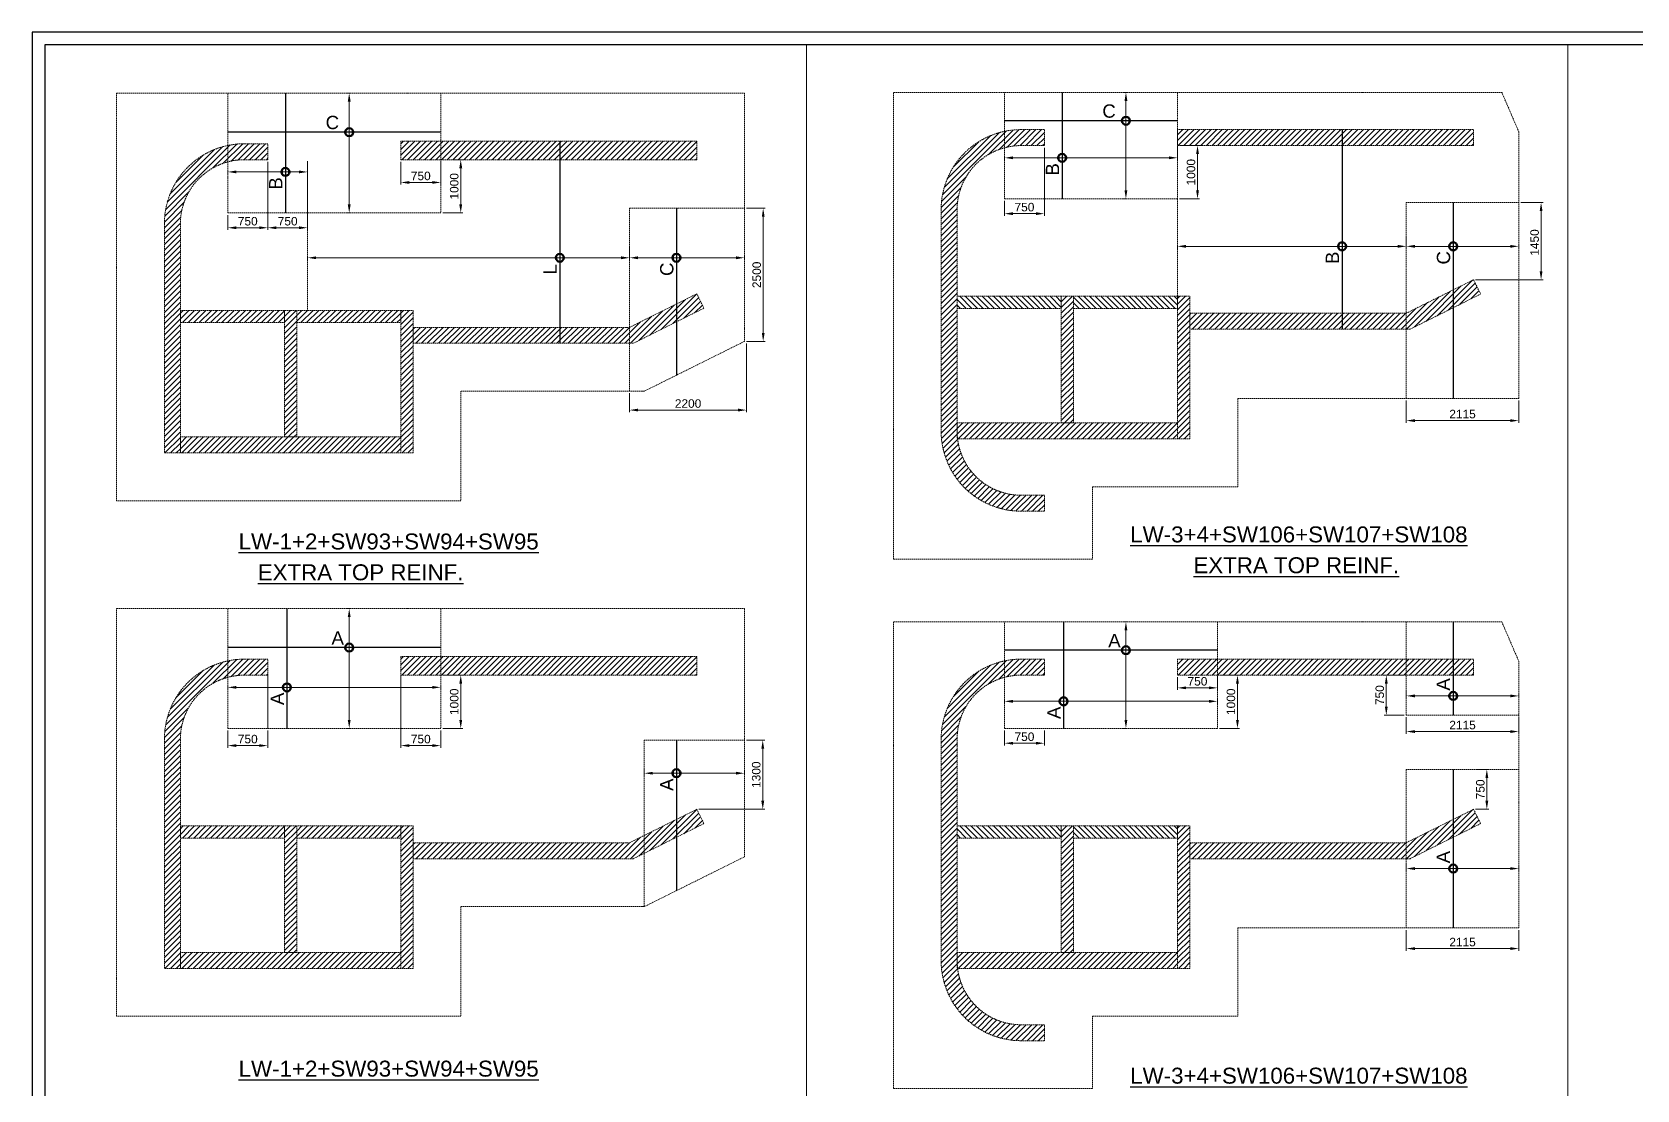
# Model space of a CAD drawing. Header units: millimetres. Extents: x 99112 to 332273, y 431815 to 552227.
# Drawn here: x 255037 to 285182, y 445240 to 465118 of the extents above; entities that cross this region are included whole.
import ezdxf
from ezdxf.enums import TextEntityAlignment as Align

# ---------------------------------------------------------------- set-up
doc = ezdxf.new("R2010")
doc.units = ezdxf.units.MM
doc.header["$LTSCALE"] = 100
doc.header["$MEASUREMENT"] = 0
doc.linetypes.add('HIDDEN', pattern=[0.375, 0.25, -0.125])
for name, color, linetype, lineweight in [('COL HATCH', 67, 'Continuous', 25), ('COLUMN', 84, 'Continuous', 30), ('DIM', 8, 'Continuous', 13), ('FOOTING', 12, 'HIDDEN', 20), ('MAIN TEXT', 6, 'Continuous', 30), ('SBC-BREINF', 4, 'Continuous', 30), ('SBC-BREINF MARK', 2, 'Continuous', 13), ('SBC-BREINFCIR', 3, 'Continuous', 50)]:
    doc.layers.add(name, color=color, linetype=linetype, lineweight=lineweight)
doc.layers.add('SBC-TREINF TXT', color=7, linetype='Continuous')
doc.styles.add('ARIAL', font='arial.ttf')
doc.dimstyles.new('100 EX', dxfattribs={"dimscale": 80, "dimtxt": 2, "dimasz": 2, "dimexe": 0.5, "dimexo": 0.5, "dimgap": 0.5, "dimtad": 1, "dimdec": 0, "dimzin": 3, "dimdsep": 46, "dimtxsty": 'ARIAL', "dimcen": 0, "dimdle": 1, "dimclrd": 256, "dimclre": 256, "dimclrt": 4, "dimadec": 0, "dimazin": 0, "dimtfac": 1, "dimtdec": 0, "dimtmove": 0, "dimatfit": 3, "dimfxl": 0, "dimtolj": 1, "dimtzin": 0, "dimlwd": -1, "dimlwe": -1, "dimarcsym": 0})
pattern_1 = [(45, (-156169.076, -49864.32), (-53.033009, 53.033009), [])]
pattern_2 = [(45, (-156169.076, -40178.644), (-53.033009, 53.033009), [])]
pattern_3 = [(45, (65343.99, 468476.85), (-53.033009, 53.033009), [])]
pattern_4 = [(135, (127951.386, -32244.32), (-53.033009, -53.033009), [])]
pattern_5 = [(45, (65343.99, 478427.46), (-53.033009, 53.033009), [])]
pattern_6 = [(135, (127951.386, -22293.71), (-53.033009, -53.033009), [])]

# ---------------------------------------------------------------- blocks, each defined once
blk = doc.blocks.new('*D749')
at = {"layer": 'SBC-BREINF MARK', "transparency": 16777216}
for p, q in [((261021, 454284), (260954, 454284)), ((260994, 454124), (260994, 452194)), ((261021, 452034), (260954, 452034))]:
    blk.add_line(p, q, dxfattribs=at)
for points in [[(261021, 454124), (260967, 454124), (260994, 454284)], [(260967, 452194), (261021, 452194), (260994, 452034)]]:
    blk.add_solid(points, dxfattribs=at)
at = {"layer": 'SBC-BREINF MARK', "color": 4, "transparency": 16777216, "insert": (260874, 453159), "char_height": 160, "attachment_point": 5, "rotation": 90, "style": 'ARIAL'}
blk.add_mtext('\\A1;  ', dxfattribs=at)
blk = doc.blocks.new('*D750')
at = {"layer": 'DIM', "transparency": 16777216}
for p, q in [((261963, 451994), (261963, 451670)), ((262713, 451994), (262713, 451670)), ((262123, 451710), (262553, 451710))]:
    blk.add_line(p, q, dxfattribs=at)
for points in [[(262123, 451737), (262123, 451684), (261963, 451710)], [(262553, 451684), (262553, 451737), (262713, 451710)]]:
    blk.add_solid(points, dxfattribs=at)
at = {"layer": 'DIM', "color": 4, "transparency": 16777216, "insert": (262338, 451832), "char_height": 160, "attachment_point": 5, "style": 'ARIAL'}
blk.add_mtext('\\A1;750', dxfattribs=at)
blk = doc.blocks.new('*D751')
at = {"layer": 'DIM', "transparency": 16777216}
for p, q in [((258713, 451994), (258713, 451670)), ((259463, 451994), (259463, 451670)), ((259303, 451710), (258873, 451710))]:
    blk.add_line(p, q, dxfattribs=at)
for points in [[(258873, 451737), (258873, 451684), (258713, 451710)], [(259303, 451684), (259303, 451737), (259463, 451710)]]:
    blk.add_solid(points, dxfattribs=at)
at = {"layer": 'DIM', "color": 4, "transparency": 16777216, "insert": (259088, 451832), "char_height": 160, "attachment_point": 5, "style": 'ARIAL'}
blk.add_mtext('\\A1;750', dxfattribs=at)
blk = doc.blocks.new('*D752')
at = {"layer": 'DIM', "transparency": 16777216}
for p, q in [((262753, 453034), (263129, 453034)), ((263089, 452874), (263089, 452194)), ((262753, 452034), (263129, 452034))]:
    blk.add_line(p, q, dxfattribs=at)
for points in [[(263116, 452874), (263062, 452874), (263089, 453034)], [(263062, 452194), (263116, 452194), (263089, 452034)]]:
    blk.add_solid(points, dxfattribs=at)
at = {"layer": 'DIM', "color": 4, "transparency": 16777216, "insert": (262967, 452534), "char_height": 160, "attachment_point": 5, "rotation": 90, "style": 'ARIAL'}
blk.add_mtext('\\A1;1000', dxfattribs=at)
blk = doc.blocks.new('*D753')
at = {"layer": 'SBC-BREINF MARK', "transparency": 16777216}
for p, q in [((258713, 452832), (258713, 452765)), ((258873, 452805), (262553, 452805)), ((262713, 452854), (262713, 452765))]:
    blk.add_line(p, q, dxfattribs=at)
for points in [[(258873, 452831), (258873, 452778), (258713, 452805)], [(262553, 452778), (262553, 452831), (262713, 452805)]]:
    blk.add_solid(points, dxfattribs=at)
at = {"layer": 'SBC-BREINF MARK', "color": 4, "transparency": 16777216, "insert": (260713, 452925), "char_height": 160, "attachment_point": 5, "style": 'ARIAL'}
blk.add_mtext('\\A1;  ', dxfattribs=at)
blk = doc.blocks.new('*D754')
at = {"layer": 'SBC-BREINF MARK', "transparency": 16777216}
for p, q in [((266537, 451271), (266537, 451151)), ((266697, 451191), (268258, 451191)), ((268418, 451241), (268418, 451151))]:
    blk.add_line(p, q, dxfattribs=at)
for points in [[(266697, 451218), (266697, 451165), (266537, 451191)], [(268258, 451165), (268258, 451218), (268418, 451191)]]:
    blk.add_solid(points, dxfattribs=at)
at = {"layer": 'SBC-BREINF MARK', "color": 4, "transparency": 16777216, "insert": (267478, 451311), "char_height": 160, "attachment_point": 5, "style": 'ARIAL'}
blk.add_mtext('\\A1;  ', dxfattribs=at)
blk = doc.blocks.new('*D755')
at = {"layer": 'DIM', "transparency": 16777216}
for p, q in [((268458, 451813), (268802, 451813)), ((268762, 450673), (268762, 451653)), ((267563, 450513), (268802, 450513))]:
    blk.add_line(p, q, dxfattribs=at)
for points in [[(268789, 451653), (268735, 451653), (268762, 451813)], [(268735, 450673), (268789, 450673), (268762, 450513)]]:
    blk.add_solid(points, dxfattribs=at)
at = {"layer": 'DIM', "color": 4, "transparency": 16777216, "insert": (268640, 451163), "char_height": 160, "attachment_point": 5, "rotation": 90, "style": 'ARIAL'}
blk.add_mtext('\\A1;1300', dxfattribs=at)
blk = doc.blocks.new('*D756')
at = {"layer": 'SBC-BREINF MARK', "transparency": 16777216}
for p, q in [((266260, 460957), (266260, 460837)), ((268418, 460926), (268418, 460837)), ((266420, 460877), (268258, 460877))]:
    blk.add_line(p, q, dxfattribs=at)
for points in [[(266420, 460904), (266420, 460850), (266260, 460877)], [(268258, 460850), (268258, 460904), (268418, 460877)]]:
    blk.add_solid(points, dxfattribs=at)
at = {"layer": 'SBC-BREINF MARK', "color": 4, "transparency": 16777216, "insert": (267339, 460997), "char_height": 160, "attachment_point": 5, "style": 'ARIAL'}
blk.add_mtext('\\A1;  ', dxfattribs=at)
blk = doc.blocks.new('*D757')
at = {"layer": 'DIM', "transparency": 16777216}
for p, q in [((268458, 461807), (268810, 461807)), ((268770, 459466), (268770, 461647)), ((268458, 459306), (268810, 459306))]:
    blk.add_line(p, q, dxfattribs=at)
for points in [[(268797, 461647), (268744, 461647), (268770, 461807)], [(268744, 459466), (268797, 459466), (268770, 459306)]]:
    blk.add_solid(points, dxfattribs=at)
at = {"layer": 'DIM', "color": 4, "transparency": 16777216, "insert": (268649, 460556), "char_height": 160, "attachment_point": 5, "rotation": 90, "style": 'ARIAL'}
blk.add_mtext('\\A1;2500', dxfattribs=at)
blk = doc.blocks.new('*D793')
at = {"layer": 'SBC-BREINF MARK', "transparency": 16777216}
for p, q in [((261021, 463970), (260954, 463970)), ((260994, 463810), (260994, 461880)), ((261021, 461720), (260954, 461720))]:
    blk.add_line(p, q, dxfattribs=at)
for points in [[(261021, 463810), (260967, 463810), (260994, 463970)], [(260967, 461880), (261021, 461880), (260994, 461720)]]:
    blk.add_solid(points, dxfattribs=at)
at = {"layer": 'SBC-BREINF MARK', "color": 4, "transparency": 16777216, "insert": (260874, 462845), "char_height": 160, "attachment_point": 5, "rotation": 90, "style": 'ARIAL'}
blk.add_mtext('\\A1;  ', dxfattribs=at)
blk = doc.blocks.new('*D794')
at = {"layer": 'DIM', "transparency": 16777216}
for p, q in [((261963, 462680), (261963, 462252)), ((262713, 462680), (262713, 462252)), ((262123, 462292), (262553, 462292))]:
    blk.add_line(p, q, dxfattribs=at)
for points in [[(262123, 462319), (262123, 462266), (261963, 462292)], [(262553, 462266), (262553, 462319), (262713, 462292)]]:
    blk.add_solid(points, dxfattribs=at)
at = {"layer": 'DIM', "color": 4, "transparency": 16777216, "insert": (262338, 462414), "char_height": 160, "attachment_point": 5, "style": 'ARIAL'}
blk.add_mtext('\\A1;750', dxfattribs=at)
blk = doc.blocks.new('*D795')
at = {"layer": 'DIM', "transparency": 16777216}
for p, q in [((259463, 462680), (259463, 461401)), ((258713, 461680), (258713, 461401)), ((259303, 461441), (258873, 461441))]:
    blk.add_line(p, q, dxfattribs=at)
for points in [[(258873, 461468), (258873, 461415), (258713, 461441)], [(259303, 461415), (259303, 461468), (259463, 461441)]]:
    blk.add_solid(points, dxfattribs=at)
at = {"layer": 'DIM', "color": 4, "transparency": 16777216, "insert": (259088, 461563), "char_height": 160, "attachment_point": 5, "style": 'ARIAL'}
blk.add_mtext('\\A1;750', dxfattribs=at)
blk = doc.blocks.new('*D796')
at = {"layer": 'DIM', "transparency": 16777216}
for p, q in [((262950, 462720), (263129, 462720)), ((263089, 462560), (263089, 461880)), ((262753, 461720), (263129, 461720))]:
    blk.add_line(p, q, dxfattribs=at)
for points in [[(263116, 462560), (263062, 462560), (263089, 462720)], [(263062, 461880), (263116, 461880), (263089, 461720)]]:
    blk.add_solid(points, dxfattribs=at)
at = {"layer": 'DIM', "color": 4, "transparency": 16777216, "insert": (262967, 462220), "char_height": 160, "attachment_point": 5, "rotation": 90, "style": 'ARIAL'}
blk.add_mtext('\\A1;1000', dxfattribs=at)
blk = doc.blocks.new('*D797')
at = {"layer": 'SBC-BREINF MARK', "transparency": 16777216}
for p, q in [((275612, 454034), (275544, 454034)), ((275584, 453874), (275584, 452194)), ((275612, 452034), (275544, 452034))]:
    blk.add_line(p, q, dxfattribs=at)
for points in [[(275611, 453874), (275557, 453874), (275584, 454034)], [(275557, 452194), (275611, 452194), (275584, 452034)]]:
    blk.add_solid(points, dxfattribs=at)
at = {"layer": 'SBC-BREINF MARK', "color": 4, "transparency": 16777216, "insert": (275464, 453034), "char_height": 160, "attachment_point": 5, "rotation": 90, "style": 'ARIAL'}
blk.add_mtext('\\A1;  ', dxfattribs=at)
blk = doc.blocks.new('*D798')
at = {"layer": 'DIM', "transparency": 16777216}
for p, q in [((273303, 451994), (273303, 451715)), ((274053, 451994), (274053, 451715)), ((273893, 451755), (273463, 451755))]:
    blk.add_line(p, q, dxfattribs=at)
for points in [[(273463, 451781), (273463, 451728), (273303, 451755)], [(273893, 451728), (273893, 451781), (274053, 451755)]]:
    blk.add_solid(points, dxfattribs=at)
at = {"layer": 'DIM', "color": 4, "transparency": 16777216, "insert": (273678, 451876), "char_height": 160, "attachment_point": 5, "style": 'ARIAL'}
blk.add_mtext('\\A1;750', dxfattribs=at)
blk = doc.blocks.new('*D800')
at = {"layer": 'DIM', "transparency": 16777216}
for p, q in [((277343, 453034), (277719, 453034)), ((277679, 452874), (277679, 452194)), ((277343, 452034), (277719, 452034))]:
    blk.add_line(p, q, dxfattribs=at)
for points in [[(277706, 452874), (277652, 452874), (277679, 453034)], [(277652, 452194), (277706, 452194), (277679, 452034)]]:
    blk.add_solid(points, dxfattribs=at)
at = {"layer": 'DIM', "color": 4, "transparency": 16777216, "insert": (277557, 452534), "char_height": 160, "attachment_point": 5, "rotation": 90, "style": 'ARIAL'}
blk.add_mtext('\\A1;1000', dxfattribs=at)
blk = doc.blocks.new('*D799')
at = {"layer": 'SBC-BREINF MARK', "transparency": 16777216}
for p, q in [((273303, 452570), (273303, 452502)), ((273463, 452542), (277143, 452542)), ((277303, 452591), (277303, 452502))]:
    blk.add_line(p, q, dxfattribs=at)
for points in [[(273463, 452569), (273463, 452515), (273303, 452542)], [(277143, 452515), (277143, 452569), (277303, 452542)]]:
    blk.add_solid(points, dxfattribs=at)
at = {"layer": 'SBC-BREINF MARK', "color": 4, "transparency": 16777216, "insert": (275303, 452662), "char_height": 160, "attachment_point": 5, "style": 'ARIAL'}
blk.add_mtext('\\A1;  ', dxfattribs=at)
blk = doc.blocks.new('*D801')
at = {"layer": 'DIM', "transparency": 16777216}
for p, q in [((276553, 452994), (276553, 452755)), ((276713, 452795), (277143, 452795)), ((277303, 452994), (277303, 452755))]:
    blk.add_line(p, q, dxfattribs=at)
for points in [[(276713, 452822), (276713, 452769), (276553, 452795)], [(277143, 452769), (277143, 452822), (277303, 452795)]]:
    blk.add_solid(points, dxfattribs=at)
at = {"layer": 'DIM', "color": 4, "transparency": 16777216, "insert": (276928, 452917), "char_height": 160, "attachment_point": 5, "style": 'ARIAL'}
blk.add_mtext('\\A1;750', dxfattribs=at)
blk = doc.blocks.new('*D802')
at = {"layer": 'SBC-BREINF MARK', "transparency": 16777216}
for p, q in [((280851, 449479), (280851, 449359)), ((281011, 449399), (282803, 449399)), ((282963, 449449), (282963, 449359))]:
    blk.add_line(p, q, dxfattribs=at)
for points in [[(281011, 449426), (281011, 449373), (280851, 449399)], [(282803, 449373), (282803, 449426), (282963, 449399)]]:
    blk.add_solid(points, dxfattribs=at)
at = {"layer": 'SBC-BREINF MARK', "color": 4, "transparency": 16777216, "insert": (281907, 449519), "char_height": 160, "attachment_point": 5, "style": 'ARIAL'}
blk.add_mtext('\\A1;  ', dxfattribs=at)
blk = doc.blocks.new('*D803')
at = {"layer": 'SBC-BREINF MARK', "transparency": 16777216}
for p, q in [((280851, 452724), (280851, 452604)), ((281011, 452644), (282803, 452644)), ((282963, 452693), (282963, 452604))]:
    blk.add_line(p, q, dxfattribs=at)
for points in [[(281011, 452671), (281011, 452617), (280851, 452644)], [(282803, 452617), (282803, 452671), (282963, 452644)]]:
    blk.add_solid(points, dxfattribs=at)
at = {"layer": 'SBC-BREINF MARK', "color": 4, "transparency": 16777216, "insert": (281907, 452764), "char_height": 160, "attachment_point": 5, "style": 'ARIAL'}
blk.add_mtext('\\A1;  ', dxfattribs=at)
blk = doc.blocks.new('*D804')
at = {"layer": 'DIM', "transparency": 16777216}
for p, q in [((282153, 451263), (282403, 451263)), ((282363, 450673), (282363, 451103)), ((282153, 450513), (282403, 450513))]:
    blk.add_line(p, q, dxfattribs=at)
for points in [[(282390, 451103), (282337, 451103), (282363, 451263)], [(282337, 450673), (282390, 450673), (282363, 450513)]]:
    blk.add_solid(points, dxfattribs=at)
at = {"layer": 'DIM', "color": 4, "transparency": 16777216, "insert": (282242, 450888), "char_height": 160, "attachment_point": 5, "rotation": 90, "style": 'ARIAL'}
blk.add_mtext('\\A1;750', dxfattribs=at)
blk = doc.blocks.new('*D806')
at = {"layer": 'SBC-BREINF MARK', "transparency": 16777216}
for p, q in [((280851, 461172), (280851, 461052)), ((281011, 461092), (282803, 461092)), ((282963, 461141), (282963, 461052))]:
    blk.add_line(p, q, dxfattribs=at)
for points in [[(281011, 461119), (281011, 461065), (280851, 461092)], [(282803, 461065), (282803, 461119), (282963, 461092)]]:
    blk.add_solid(points, dxfattribs=at)
at = {"layer": 'SBC-BREINF MARK', "color": 4, "transparency": 16777216, "insert": (281907, 461212), "char_height": 160, "attachment_point": 5, "style": 'ARIAL'}
blk.add_mtext('\\A1;  ', dxfattribs=at)
blk = doc.blocks.new('*D805')
at = {"layer": 'SBC-BREINF MARK', "transparency": 16777216}
for p, q in [((275612, 463985), (275544, 463985)), ((275584, 463825), (275584, 462145)), ((275612, 461985), (275544, 461985))]:
    blk.add_line(p, q, dxfattribs=at)
for points in [[(275611, 463825), (275557, 463825), (275584, 463985)], [(275557, 462145), (275611, 462145), (275584, 461985)]]:
    blk.add_solid(points, dxfattribs=at)
at = {"layer": 'SBC-BREINF MARK', "color": 4, "transparency": 16777216, "insert": (275464, 462985), "char_height": 160, "attachment_point": 5, "rotation": 90, "style": 'ARIAL'}
blk.add_mtext('\\A1;  ', dxfattribs=at)
blk = doc.blocks.new('*D807')
at = {"layer": 'DIM', "transparency": 16777216}
for p, q in [((276593, 462985), (276969, 462985)), ((276929, 462825), (276929, 462145)), ((276593, 461985), (276969, 461985))]:
    blk.add_line(p, q, dxfattribs=at)
for points in [[(276956, 462825), (276902, 462825), (276929, 462985)], [(276902, 462145), (276956, 462145), (276929, 461985)]]:
    blk.add_solid(points, dxfattribs=at)
at = {"layer": 'DIM', "color": 4, "transparency": 16777216, "insert": (276807, 462485), "char_height": 160, "attachment_point": 5, "rotation": 90, "style": 'ARIAL'}
blk.add_mtext('\\A1;1000', dxfattribs=at)
blk = doc.blocks.new('*D808')
at = {"layer": 'DIM', "transparency": 16777216}
for p, q in [((283003, 461914), (283422, 461914)), ((283382, 460624), (283382, 461754)), ((282153, 460464), (283422, 460464))]:
    blk.add_line(p, q, dxfattribs=at)
for points in [[(283409, 461754), (283356, 461754), (283382, 461914)], [(283356, 460624), (283409, 460624), (283382, 460464)]]:
    blk.add_solid(points, dxfattribs=at)
at = {"layer": 'DIM', "color": 4, "transparency": 16777216, "insert": (283261, 461164), "char_height": 160, "attachment_point": 5, "rotation": 90, "style": 'ARIAL'}
blk.add_mtext('\\A1;1450', dxfattribs=at)
blk = doc.blocks.new('*D809')
at = {"layer": 'SBC-BREINF MARK', "transparency": 16777216}
for p, q in [((258713, 462518), (258713, 462450)), ((258873, 462490), (260053, 462490)), ((260213, 462692), (260213, 462450))]:
    blk.add_line(p, q, dxfattribs=at)
for points in [[(258873, 462517), (258873, 462464), (258713, 462490)], [(260053, 462464), (260053, 462517), (260213, 462490)]]:
    blk.add_solid(points, dxfattribs=at)
at = {"layer": 'SBC-BREINF MARK', "color": 4, "transparency": 16777216, "insert": (259463, 462610), "char_height": 160, "attachment_point": 5, "style": 'ARIAL'}
blk.add_mtext('\\A1;  ', dxfattribs=at)
blk = doc.blocks.new('*D810')
at = {"layer": 'DIM', "transparency": 16777216}
for p, q in [((260213, 462450), (260213, 461401)), ((259463, 461680), (259463, 461401)), ((259623, 461441), (260053, 461441))]:
    blk.add_line(p, q, dxfattribs=at)
for points in [[(259623, 461468), (259623, 461415), (259463, 461441)], [(260053, 461415), (260053, 461468), (260213, 461441)]]:
    blk.add_solid(points, dxfattribs=at)
at = {"layer": 'DIM', "color": 4, "transparency": 16777216, "insert": (259838, 461563), "char_height": 160, "attachment_point": 5, "style": 'ARIAL'}
blk.add_mtext('\\A1;750', dxfattribs=at)
blk = doc.blocks.new('*D811')
at = {"layer": 'SBC-BREINF MARK', "transparency": 16777216}
for p, q in [((266260, 461078), (266260, 460837)), ((260213, 460905), (260213, 460837)), ((260373, 460877), (266100, 460877))]:
    blk.add_line(p, q, dxfattribs=at)
for points in [[(260373, 460904), (260373, 460850), (260213, 460877)], [(266100, 460850), (266100, 460904), (266260, 460877)]]:
    blk.add_solid(points, dxfattribs=at)
at = {"layer": 'SBC-BREINF MARK', "color": 4, "transparency": 16777216, "insert": (263237, 460997), "char_height": 160, "attachment_point": 5, "style": 'ARIAL'}
blk.add_mtext('\\A1;  ', dxfattribs=at)
blk = doc.blocks.new('*D813')
at = {"layer": 'SBC-BREINF MARK', "transparency": 16777216}
for p, q in [((273303, 462783), (273303, 462715)), ((273463, 462755), (276393, 462755)), ((276553, 462945), (276553, 462715))]:
    blk.add_line(p, q, dxfattribs=at)
for points in [[(273463, 462782), (273463, 462729), (273303, 462755)], [(276393, 462729), (276393, 462782), (276553, 462755)]]:
    blk.add_solid(points, dxfattribs=at)
at = {"layer": 'SBC-BREINF MARK', "color": 4, "transparency": 16777216, "insert": (274928, 462875), "char_height": 160, "attachment_point": 5, "style": 'ARIAL'}
blk.add_mtext('\\A1;  ', dxfattribs=at)
blk = doc.blocks.new('*D814')
at = {"layer": 'DIM', "transparency": 16777216}
for p, q in [((274053, 462945), (274053, 461666)), ((273303, 461945), (273303, 461666)), ((273893, 461706), (273463, 461706))]:
    blk.add_line(p, q, dxfattribs=at)
for points in [[(273463, 461733), (273463, 461679), (273303, 461706)], [(273893, 461679), (273893, 461733), (274053, 461706)]]:
    blk.add_solid(points, dxfattribs=at)
at = {"layer": 'DIM', "color": 4, "transparency": 16777216, "insert": (273678, 461828), "char_height": 160, "attachment_point": 5, "style": 'ARIAL'}
blk.add_mtext('\\A1;750', dxfattribs=at)
blk = doc.blocks.new('*D815')
at = {"layer": 'SBC-BREINF MARK', "transparency": 16777216}
for p, q in [((280851, 461293), (280851, 461052)), ((276553, 461120), (276553, 461052)), ((276713, 461092), (280691, 461092))]:
    blk.add_line(p, q, dxfattribs=at)
for points in [[(276713, 461119), (276713, 461065), (276553, 461092)], [(280691, 461065), (280691, 461119), (280851, 461092)]]:
    blk.add_solid(points, dxfattribs=at)
at = {"layer": 'SBC-BREINF MARK', "color": 4, "transparency": 16777216, "insert": (278702, 461212), "char_height": 160, "attachment_point": 5, "style": 'ARIAL'}
blk.add_mtext('\\A1;  ', dxfattribs=at)
blk = doc.blocks.new('*D824')
at = {"layer": 'DIM', "transparency": 16777216}
for p, q in [((280851, 452244), (280851, 451934)), ((282963, 452244), (282963, 451934)), ((282803, 451974), (281011, 451974))]:
    blk.add_line(p, q, dxfattribs=at)
for points in [[(281011, 452000), (281011, 451947), (280851, 451974)], [(282803, 451947), (282803, 452000), (282963, 451974)]]:
    blk.add_solid(points, dxfattribs=at)
at = {"layer": 'DIM', "color": 4, "transparency": 16777216, "insert": (281907, 452095), "char_height": 160, "attachment_point": 5, "style": 'ARIAL'}
blk.add_mtext('\\A1;2115', dxfattribs=at)
blk = doc.blocks.new('*D825')
at = {"layer": 'DIM', "transparency": 16777216}
for p, q in [((280851, 448244), (280851, 447856)), ((282963, 448244), (282963, 447856)), ((281011, 447896), (282803, 447896))]:
    blk.add_line(p, q, dxfattribs=at)
for points in [[(281011, 447922), (281011, 447869), (280851, 447896)], [(282803, 447869), (282803, 447922), (282963, 447896)]]:
    blk.add_solid(points, dxfattribs=at)
at = {"layer": 'DIM', "color": 4, "transparency": 16777216, "insert": (281907, 448017), "char_height": 160, "attachment_point": 5, "style": 'ARIAL'}
blk.add_mtext('\\A1;2115', dxfattribs=at)
blk = doc.blocks.new('*D826')
at = {"layer": 'DIM', "transparency": 16777216}
for p, q in [((280811, 453034), (280435, 453034)), ((280475, 452874), (280475, 452444)), ((280811, 452284), (280435, 452284))]:
    blk.add_line(p, q, dxfattribs=at)
for points in [[(280502, 452874), (280448, 452874), (280475, 453034)], [(280448, 452444), (280502, 452444), (280475, 452284)]]:
    blk.add_solid(points, dxfattribs=at)
at = {"layer": 'DIM', "color": 4, "transparency": 16777216, "insert": (280353, 452659), "char_height": 160, "attachment_point": 5, "rotation": 90, "style": 'ARIAL'}
blk.add_mtext('\\A1;750', dxfattribs=at)
blk = doc.blocks.new('*D827')
at = {"layer": 'DIM', "transparency": 16777216}
for p, q in [((268458, 459266), (268458, 457975)), ((266260, 458330), (266260, 457975)), ((266420, 458015), (268298, 458015))]:
    blk.add_line(p, q, dxfattribs=at)
for points in [[(266420, 458042), (266420, 457989), (266260, 458015)], [(268298, 457989), (268298, 458042), (268458, 458015)]]:
    blk.add_solid(points, dxfattribs=at)
at = {"layer": 'DIM', "color": 4, "transparency": 16777216, "insert": (267359, 458137), "char_height": 160, "attachment_point": 5, "style": 'ARIAL'}
blk.add_mtext('\\A1;2200', dxfattribs=at)
blk = doc.blocks.new('*D828')
at = {"layer": 'DIM', "transparency": 16777216}
for p, q in [((280851, 458195), (280851, 457777)), ((282963, 458195), (282963, 457777)), ((281011, 457817), (282803, 457817))]:
    blk.add_line(p, q, dxfattribs=at)
for points in [[(281011, 457844), (281011, 457791), (280851, 457817)], [(282803, 457791), (282803, 457844), (282963, 457817)]]:
    blk.add_solid(points, dxfattribs=at)
at = {"layer": 'DIM', "color": 4, "transparency": 16777216, "insert": (281907, 457939), "char_height": 160, "attachment_point": 5, "style": 'ARIAL'}
blk.add_mtext('\\A1;2115', dxfattribs=at)

msp = doc.modelspace()

# ---------------------------------------------------------------- hatches: boundary and pattern name
at = {"layer": 'COL HATCH', "lineweight": 5}
h = msp.add_hatch(dxfattribs=at)
h.set_pattern_fill('ANSI31', color=256, scale=600, style=0)
h.set_pattern_definition(pattern_2)
h.paths.add_polyline_path([(267523.2, 462719.9), (267523.2, 463069.9), (261963.2, 463069.9), (261963.2, 462719.9)])
h = msp.add_hatch(dxfattribs=at)
h.set_pattern_fill('ANSI31', color=256, scale=600, style=0)
h.set_pattern_definition(pattern_5)
edge = h.paths.add_edge_path()
edge.add_line((273613.4, 462984.9), (274053.4, 462984.9))
edge.add_line((274053.4, 462984.9), (274053.4, 463284.9))
edge.add_line((274053.4, 463284.9), (273613.4, 463284.9))
edge.add_arc((273613.4, 461784.9), 1500, 90, 180)
edge.add_line((272113.4, 461784.9), (272113.4, 457615.7))
edge.add_arc((273613.4, 457615.7), 1500, 180, 270)
edge.add_line((273613.4, 456115.7), (274053.4, 456115.7))
edge.add_line((274053.4, 456115.7), (274053.4, 456415.7))
edge.add_line((274053.4, 456415.7), (273613.4, 456415.7))
edge.add_arc((273613.4, 457615.7), 1200, 180, 270, ccw=False)
edge.add_line((272413.4, 457615.7), (272413.4, 461784.9))
edge.add_arc((273613.4, 461784.9), 1200, 90, 180, ccw=False)
h = msp.add_hatch(dxfattribs=at)
h.set_pattern_fill('ANSI31', color=256, scale=600, style=0)
h.set_pattern_definition(pattern_5)
h.paths.add_polyline_path([(282113.4, 462984.9), (282113.4, 463284.9), (276553.4, 463284.9), (276553.4, 462984.9)])
h = msp.add_hatch(dxfattribs=at)
h.set_pattern_fill('ANSI31', color=256, scale=600, style=0)
h.set_pattern_definition(pattern_2)
edge = h.paths.add_edge_path()
edge.add_line((257523.2, 457209.9), (257823.2, 457209.9))
edge.add_line((257823.2, 457209.9), (257823.2, 461519.9))
edge.add_arc((259023.2, 461519.9), 1200, 90, 180, ccw=False)
edge.add_line((259023.2, 462719.9), (259463.2, 462719.9))
edge.add_line((259463.2, 462719.9), (259463.2, 463019.9))
edge.add_line((259463.2, 463019.9), (259023.2, 463019.9))
edge.add_arc((259023.2, 461519.9), 1500, 90, 180)
edge.add_line((257523.2, 461519.9), (257523.2, 457209.9))
h = msp.add_hatch(dxfattribs=at)
h.set_pattern_fill('ANSI31', color=256, scale=600, style=0)
h.set_pattern_definition(pattern_5)
h.paths.add_polyline_path([(280850.6, 459834.9), (282113.4, 460463.6), (282247.1, 460195), (280921.1, 459534.9), (276783.4, 459534.9), (276783.4, 459834.9)])
h = msp.add_hatch(dxfattribs=at)
h.set_pattern_fill('ANSI31', color=256, scale=600, style=0)
h.set_pattern_definition(pattern_2)
h.paths.add_polyline_path([(266260.3, 459569.9), (267523.2, 460198.7), (267656.9, 459930.1), (266330.9, 459269.9), (262193.2, 459269.9), (262193.2, 459569.9)])
at = {"layer": 'COL HATCH'}
h = msp.add_hatch(dxfattribs=at)
h.set_pattern_fill('ANSI31', color=256, scale=600, angle=90, style=0)
h.set_pattern_definition(pattern_6)
h.paths.add_polyline_path([(274368.4, 459922.9), (274368.4, 460152.9), (272413.4, 460152.9), (272413.4, 459922.9)])
at = {"layer": 'COL HATCH', "lineweight": 5}
h = msp.add_hatch(dxfattribs=at)
h.set_pattern_fill('ANSI31', color=256, scale=600, style=0)
h.set_pattern_definition(pattern_5)
h.paths.add_polyline_path([(274598.4, 457774.9), (274368.4, 457774.9), (274368.4, 460152.9), (274598.4, 460152.9)])
at = {"layer": 'COL HATCH'}
h = msp.add_hatch(dxfattribs=at)
h.set_pattern_fill('ANSI31', color=256, scale=600, angle=90, style=0)
h.set_pattern_definition(pattern_6)
h.paths.add_polyline_path([(276553.4, 459922.9), (276553.4, 460152.9), (274598.4, 460152.9), (274598.4, 459922.9)])
at = {"layer": 'COL HATCH', "lineweight": 5}
h = msp.add_hatch(dxfattribs=at)
h.set_pattern_fill('ANSI31', color=256, scale=600, style=0)
h.set_pattern_definition(pattern_5)
h.paths.add_polyline_path([(276783.4, 457474.9), (276553.4, 457474.9), (276553.4, 460152.9), (276783.4, 460152.9)])
h = msp.add_hatch(dxfattribs=at)
h.set_pattern_fill('ANSI31', color=256, scale=600, style=0)
h.set_pattern_definition(pattern_2)
h.paths.add_polyline_path([(259778.2, 459657.9), (259778.2, 459887.9), (257823.2, 459887.9), (257823.2, 459657.9)])
h = msp.add_hatch(dxfattribs=at)
h.set_pattern_fill('ANSI31', color=256, scale=600, style=0)
h.set_pattern_definition(pattern_2)
h.paths.add_polyline_path([(260008.2, 457509.9), (259778.2, 457509.9), (259778.2, 459887.9), (260008.2, 459887.9)])
h = msp.add_hatch(dxfattribs=at)
h.set_pattern_fill('ANSI31', color=256, scale=600, style=0)
h.set_pattern_definition(pattern_2)
h.paths.add_polyline_path([(261963.2, 459657.9), (261963.2, 459887.9), (260008.2, 459887.9), (260008.2, 459657.9)])
h = msp.add_hatch(dxfattribs=at)
h.set_pattern_fill('ANSI31', color=256, scale=600, style=0)
h.set_pattern_definition(pattern_2)
h.paths.add_polyline_path([(262193.2, 457209.9), (261963.2, 457209.9), (261963.2, 459887.9), (262193.2, 459887.9)])
h = msp.add_hatch(dxfattribs=at)
h.set_pattern_fill('ANSI31', color=256, scale=600, style=0)
h.set_pattern_definition(pattern_5)
h.paths.add_polyline_path([(276553.4, 457474.9), (276553.4, 457774.9), (272413.4, 457774.9), (272413.4, 457474.9)])
h = msp.add_hatch(dxfattribs=at)
h.set_pattern_fill('ANSI31', color=256, scale=600, style=0)
h.set_pattern_definition(pattern_2)
h.paths.add_polyline_path([(261963.2, 457209.9), (261963.2, 457509.9), (257823.2, 457509.9), (257823.2, 457209.9)])
h = msp.add_hatch(dxfattribs=at)
h.set_pattern_fill('ANSI31', color=256, scale=600, style=0)
h.set_pattern_definition(pattern_1)
h.paths.add_polyline_path([(267523.2, 453034.3), (267523.2, 453384.3), (261963.2, 453384.3), (261963.2, 453034.3)])
h = msp.add_hatch(dxfattribs=at)
h.set_pattern_fill('ANSI31', color=256, scale=600, style=0)
h.set_pattern_definition(pattern_1)
edge = h.paths.add_edge_path()
edge.add_line((257523.2, 447524.3), (257823.2, 447524.3))
edge.add_line((257823.2, 447524.3), (257823.2, 451834.3))
edge.add_arc((259023.2, 451834.3), 1200, 90, 180, ccw=False)
edge.add_line((259023.2, 453034.3), (259463.2, 453034.3))
edge.add_line((259463.2, 453034.3), (259463.2, 453334.3))
edge.add_line((259463.2, 453334.3), (259023.2, 453334.3))
edge.add_arc((259023.2, 451834.3), 1500, 90, 180)
edge.add_line((257523.2, 451834.3), (257523.2, 447524.3))
h = msp.add_hatch(dxfattribs=at)
h.set_pattern_fill('ANSI31', color=256, scale=600, style=0)
h.set_pattern_definition(pattern_3)
edge = h.paths.add_edge_path()
edge.add_line((273613.4, 453034.3), (274053.4, 453034.3))
edge.add_line((274053.4, 453034.3), (274053.4, 453334.3))
edge.add_line((274053.4, 453334.3), (273613.4, 453334.3))
edge.add_arc((273613.4, 451834.3), 1500, 90, 180)
edge.add_line((272113.4, 451834.3), (272113.4, 447665.1))
edge.add_arc((273613.4, 447665.1), 1500, 180, 270)
edge.add_line((273613.4, 446165.1), (274053.4, 446165.1))
edge.add_line((274053.4, 446165.1), (274053.4, 446465.1))
edge.add_line((274053.4, 446465.1), (273613.4, 446465.1))
edge.add_arc((273613.4, 447665.1), 1200, 180, 270, ccw=False)
edge.add_line((272413.4, 447665.1), (272413.4, 451834.3))
edge.add_arc((273613.4, 451834.3), 1200, 90, 180, ccw=False)
h = msp.add_hatch(dxfattribs=at)
h.set_pattern_fill('ANSI31', color=256, scale=600, style=0)
h.set_pattern_definition(pattern_3)
h.paths.add_polyline_path([(282113.4, 453034.3), (282113.4, 453334.3), (276553.4, 453334.3), (276553.4, 453034.3)])
h = msp.add_hatch(dxfattribs=at)
h.set_pattern_fill('ANSI31', color=256, scale=600, style=0)
h.set_pattern_definition(pattern_1)
h.paths.add_polyline_path([(266260.3, 449884.3), (267523.2, 450513), (267656.9, 450244.4), (266330.9, 449584.3), (262193.2, 449584.3), (262193.2, 449884.3)])
h = msp.add_hatch(dxfattribs=at)
h.set_pattern_fill('ANSI31', color=256, scale=600, style=0)
h.set_pattern_definition(pattern_3)
h.paths.add_polyline_path([(280850.6, 449884.3), (282113.4, 450513), (282247.1, 450244.4), (280921.1, 449584.3), (276783.4, 449584.3), (276783.4, 449884.3)])
h = msp.add_hatch(dxfattribs=at)
h.set_pattern_fill('ANSI31', color=256, scale=600, style=0)
h.set_pattern_definition(pattern_1)
h.paths.add_polyline_path([(259778.2, 449972.3), (259778.2, 450202.3), (257823.2, 450202.3), (257823.2, 449972.3)])
h = msp.add_hatch(dxfattribs=at)
h.set_pattern_fill('ANSI31', color=256, scale=600, style=0)
h.set_pattern_definition(pattern_1)
h.paths.add_polyline_path([(260008.2, 447824.3), (259778.2, 447824.3), (259778.2, 450202.3), (260008.2, 450202.3)])
h = msp.add_hatch(dxfattribs=at)
h.set_pattern_fill('ANSI31', color=256, scale=600, style=0)
h.set_pattern_definition(pattern_1)
h.paths.add_polyline_path([(261963.2, 449972.3), (261963.2, 450202.3), (260008.2, 450202.3), (260008.2, 449972.3)])
h = msp.add_hatch(dxfattribs=at)
h.set_pattern_fill('ANSI31', color=256, scale=600, style=0)
h.set_pattern_definition(pattern_1)
h.paths.add_polyline_path([(262193.2, 447524.3), (261963.2, 447524.3), (261963.2, 450202.3), (262193.2, 450202.3)])
at = {"layer": 'COL HATCH'}
h = msp.add_hatch(dxfattribs=at)
h.set_pattern_fill('ANSI31', color=256, scale=600, angle=90, style=0)
h.set_pattern_definition(pattern_4)
h.paths.add_polyline_path([(274368.4, 449972.3), (274368.4, 450202.3), (272413.4, 450202.3), (272413.4, 449972.3)])
at = {"layer": 'COL HATCH', "lineweight": 5}
h = msp.add_hatch(dxfattribs=at)
h.set_pattern_fill('ANSI31', color=256, scale=600, style=0)
h.set_pattern_definition(pattern_3)
h.paths.add_polyline_path([(274598.4, 447824.3), (274368.4, 447824.3), (274368.4, 450202.3), (274598.4, 450202.3)])
at = {"layer": 'COL HATCH'}
h = msp.add_hatch(dxfattribs=at)
h.set_pattern_fill('ANSI31', color=256, scale=600, angle=90, style=0)
h.set_pattern_definition(pattern_4)
h.paths.add_polyline_path([(276553.4, 449972.3), (276553.4, 450202.3), (274598.4, 450202.3), (274598.4, 449972.3)])
at = {"layer": 'COL HATCH', "lineweight": 5}
h = msp.add_hatch(dxfattribs=at)
h.set_pattern_fill('ANSI31', color=256, scale=600, style=0)
h.set_pattern_definition(pattern_3)
h.paths.add_polyline_path([(276783.4, 447524.3), (276553.4, 447524.3), (276553.4, 450202.3), (276783.4, 450202.3)])
h = msp.add_hatch(dxfattribs=at)
h.set_pattern_fill('ANSI31', color=256, scale=600, style=0)
h.set_pattern_definition(pattern_1)
h.paths.add_polyline_path([(261963.2, 447524.3), (261963.2, 447824.3), (257823.2, 447824.3), (257823.2, 447524.3)])
h = msp.add_hatch(dxfattribs=at)
h.set_pattern_fill('ANSI31', color=256, scale=600, style=0)
h.set_pattern_definition(pattern_3)
h.paths.add_polyline_path([(276553.4, 447524.3), (276553.4, 447824.3), (272413.4, 447824.3), (272413.4, 447524.3)])

# ---------------------------------------------------------------- linework, layer by layer
at = {"color": 5}
msp.add_lwpolyline([(255037.1, 431814.5), (301938.6, 431814.5), (301938.6, 465118.1), (255037.1, 465118.1)], close=True, dxfattribs=at)
at = {"color": 6}
msp.add_lwpolyline([(255277.6, 432055), (301698.2, 432055), (301698.2, 464877.6), (255277.6, 464877.6)], close=True, dxfattribs=at)
at = {"layer": 'COLUMN', "linetype": 'HIDDEN', "lineweight": 9}
for points in [[(267523.2, 462719.9), (267523.2, 463069.9), (261963.2, 463069.9), (261963.2, 462719.9)], [(282113.4, 462984.9), (282113.4, 463284.9), (276553.4, 463284.9), (276553.4, 462984.9)], [(280850.6, 459834.9), (282113.4, 460463.6), (282247.1, 460195), (280921.1, 459534.9), (276783.4, 459534.9), (276783.4, 459834.9)], [(266260.3, 459569.9), (267523.2, 460198.7), (267656.9, 459930.1), (266330.9, 459269.9), (262193.2, 459269.9), (262193.2, 459569.9)], [(274368.4, 459922.9), (274368.4, 460152.9), (272413.4, 460152.9), (272413.4, 459922.9)], [(274598.4, 457774.9), (274368.4, 457774.9), (274368.4, 460152.9), (274598.4, 460152.9)], [(276553.4, 459922.9), (276553.4, 460152.9), (274598.4, 460152.9), (274598.4, 459922.9)], [(276783.4, 457474.9), (276553.4, 457474.9), (276553.4, 460152.9), (276783.4, 460152.9)], [(259778.2, 459657.9), (259778.2, 459887.9), (257823.2, 459887.9), (257823.2, 459657.9)], [(260008.2, 457509.9), (259778.2, 457509.9), (259778.2, 459887.9), (260008.2, 459887.9)], [(261963.2, 459657.9), (261963.2, 459887.9), (260008.2, 459887.9), (260008.2, 459657.9)], [(262193.2, 457209.9), (261963.2, 457209.9), (261963.2, 459887.9), (262193.2, 459887.9)], [(276553.4, 457474.9), (276553.4, 457774.9), (272413.4, 457774.9), (272413.4, 457474.9)], [(261963.2, 457209.9), (261963.2, 457509.9), (257823.2, 457509.9), (257823.2, 457209.9)], [(267523.2, 453034.3), (267523.2, 453384.3), (261963.2, 453384.3), (261963.2, 453034.3)], [(282113.4, 453034.3), (282113.4, 453334.3), (276553.4, 453334.3), (276553.4, 453034.3)], [(266260.3, 449884.3), (267523.2, 450513), (267656.9, 450244.4), (266330.9, 449584.3), (262193.2, 449584.3), (262193.2, 449884.3)], [(280850.6, 449884.3), (282113.4, 450513), (282247.1, 450244.4), (280921.1, 449584.3), (276783.4, 449584.3), (276783.4, 449884.3)], [(259778.2, 449972.3), (259778.2, 450202.3), (257823.2, 450202.3), (257823.2, 449972.3)], [(260008.2, 447824.3), (259778.2, 447824.3), (259778.2, 450202.3), (260008.2, 450202.3)], [(261963.2, 449972.3), (261963.2, 450202.3), (260008.2, 450202.3), (260008.2, 449972.3)], [(262193.2, 447524.3), (261963.2, 447524.3), (261963.2, 450202.3), (262193.2, 450202.3)], [(274368.4, 449972.3), (274368.4, 450202.3), (272413.4, 450202.3), (272413.4, 449972.3)], [(274598.4, 447824.3), (274368.4, 447824.3), (274368.4, 450202.3), (274598.4, 450202.3)], [(276553.4, 449972.3), (276553.4, 450202.3), (274598.4, 450202.3), (274598.4, 449972.3)], [(276783.4, 447524.3), (276553.4, 447524.3), (276553.4, 450202.3), (276783.4, 450202.3)], [(261963.2, 447524.3), (261963.2, 447824.3), (257823.2, 447824.3), (257823.2, 447524.3)], [(276553.4, 447524.3), (276553.4, 447824.3), (272413.4, 447824.3), (272413.4, 447524.3)]]:
    msp.add_lwpolyline(points, close=True, dxfattribs=at)
for points in [[(273613.4, 462984.9), (274053.4, 462984.9), (274053.4, 463284.9), (273613.4, 463284.9, 0.4142136), (272113.4, 461784.9), (272113.4, 457615.7, 0.4142136), (273613.4, 456115.7), (274053.4, 456115.7), (274053.4, 456415.7), (273613.4, 456415.7, -0.4142136), (272413.4, 457615.7), (272413.4, 461784.9, -0.4142136)], [(257523.2, 457209.9), (257823.2, 457209.9), (257823.2, 461519.9, -0.4142136), (259023.2, 462719.9), (259463.2, 462719.9), (259463.2, 463019.9), (259023.2, 463019.9, 0.4142136), (257523.2, 461519.9)], [(257523.2, 447524.3), (257823.2, 447524.3), (257823.2, 451834.3, -0.4142136), (259023.2, 453034.3), (259463.2, 453034.3), (259463.2, 453334.3), (259023.2, 453334.3, 0.4142136), (257523.2, 451834.3)], [(273613.4, 453034.3), (274053.4, 453034.3), (274053.4, 453334.3), (273613.4, 453334.3, 0.4142136), (272113.4, 451834.3), (272113.4, 447665.1, 0.4142136), (273613.4, 446165.1), (274053.4, 446165.1), (274053.4, 446465.1), (273613.4, 446465.1, -0.4142136), (272413.4, 447665.1), (272413.4, 451834.3, -0.4142136)]]:
    msp.add_lwpolyline(points, format="xyb", close=True, dxfattribs=at)
at = {"layer": 'DIM', "linetype": 'HIDDEN'}
for p, q in [((276553.4, 461984.9), (276553.4, 460152.9)), ((260213.2, 461401.2, -389.1), (260213.2, 459887.9)), ((280850.6, 452284.3), (280850.6, 454034.3)), ((280850.6, 452284.3), (282963.4, 452284.3)), ((282963.4, 451263), (280850.6, 451263)), ((280850.6, 451263), (280850.6, 448284.3))]:
    msp.add_line(p, q, dxfattribs=at)
at = {"layer": 'DIM'}
for p, q in [((259463.2, 453034.3), (259463.2, 452034.3)), ((261963.2, 453034.3), (261963.2, 451994.3))]:
    msp.add_line(p, q, dxfattribs=at)
for points in [[(255277.6, 464877.6), (269581.5, 464877.6), (269581.5, 444011), (255277.6, 444011)], [(269581.5, 464877.6), (283885.3, 464877.6), (283885.3, 444011), (269581.5, 444011)], [(283885.3, 444011), (295168.3, 444011), (295168.3, 464877.6), (283885.3, 464877.6)]]:
    msp.add_lwpolyline(points, close=True, dxfattribs=at)
at = {"layer": 'DIM', "linetype": 'HIDDEN'}
for points in [[(262713.2, 463969.9), (262713.2, 461719.9), (258713.2, 461719.9), (258713.2, 463969.9)], [(276553.4, 463984.9), (276553.4, 461984.9), (273303.4, 461984.9), (273303.4, 463984.9)], [(280850.6, 458234.9), (280850.6, 461913.6), (282963.4, 461913.6)], [(266260.3, 458369.9), (266260.3, 461806.7), (268418.2, 461806.7)], [(262713.2, 454284.3), (262713.2, 452034.3), (258713.2, 452034.3), (258713.2, 454284.3)], [(277303.4, 454034.3), (277303.4, 452034.3), (273303.4, 452034.3), (273303.4, 454034.3)], [(266537.5, 448684.3), (266537.5, 451813), (268418.2, 451813)]]:
    msp.add_lwpolyline(points, dxfattribs=at)
at = {"layer": 'FOOTING'}
for points in [[(268418.2, 459306.3), (266537.5, 458369.9), (263088.2, 458369.9), (263088.2, 456310), (256623.2, 456309.9), (256623.2, 463969.9)], [(256623.2, 463969.9), (268418.2, 463969.9), (268418.2, 459306.3)], [(282963.4, 458234.9), (277683.4, 458234.9), (277683.4, 456574.9), (274958.4, 456574.9), (274958.4, 455215.7), (271218.4, 455215.7), (271218.4, 463984.9), (282645, 463984.9), (282963.4, 463244.6), (282963.4, 458234.9)], [(268418.2, 449620.6), (266537.5, 448684.3), (263088.2, 448684.3), (263088.2, 446624.3), (256623.2, 446624.2), (256623.2, 454284.3)], [(256623.2, 454284.3), (268418.2, 454284.3), (268418.2, 449620.6)], [(282963.4, 448284.3), (277683.4, 448284.3), (277683.4, 446624.3), (274958.4, 446624.3), (274958.4, 445265.1), (271218.4, 445265.1), (271218.4, 454034.3), (282645, 454034.3), (282963.4, 453294), (282963.4, 448284.3)]]:
    msp.add_lwpolyline(points, dxfattribs=at)
at = {"layer": 'SBC-BREINF'}
for p, q in [((259795.6, 463969.9), (259795.6, 461719.9)), ((274385.8, 463984.9), (274385.8, 461984.9)), ((276553.4, 463452), (273303.4, 463452)), ((262713.2, 463237.1), (258713.2, 463237.1)), ((264950.1, 463069.9), (264950.1, 459269.9)), ((279644.2, 463284.9), (279644.2, 459534.9)), ((281731.6, 461913.6), (281731.6, 458234.9)), ((267141.4, 461806.7), (267141.4, 458670.6)), ((259823.7, 454284.3), (259823.7, 452034.3)), ((274414, 454034.3), (274414, 452034.3)), ((281731.6, 454034.3), (281731.6, 452284.3)), ((262713.2, 453551.4), (258713.2, 453551.4)), ((277303.4, 453501.4), (273303.4, 453501.4)), ((267141.4, 451813), (267141.4, 448984.9)), ((281731.6, 451263), (281731.6, 448284.3))]:
    msp.add_line(p, q, dxfattribs=at)
at = {"layer": 'SBC-BREINFCIR'}
for centre in [(275584.1, 463452), (260993.9, 463237.1), (274385.8, 462755.2), (259795.6, 462490.3), (264950.1, 460877), (267141.4, 460877), (279644.2, 461092), (281731.6, 461092), (260993.9, 453551.4), (275584.1, 453501.4), (259823.7, 452804.6), (274414, 452541.9), (281731.6, 452644.1), (267141.4, 451191.4), (281731.6, 449399.2)]:
    msp.add_circle(centre, 75, dxfattribs=at)

# ---------------------------------------------------------------- texts
at = {"layer": 'MAIN TEXT', "style": 'ARIAL'}
for s, p in [('%%uLW-3+4+SW106+SW107+SW108', (275664.9, 455528.8, 0)), ('%%uLW-1+2+SW93+SW94+SW95', (258917.1, 455395.8, 0)), ('%%uEXTRA TOP REINF.', (276851.6, 454949.4, 0)), ('%%uEXTRA TOP REINF.', (259275.4, 454816.5, 0)), ('%%uLW-1+2+SW93+SW94+SW95', (258917.1, 445489.6, 0)), ('%%uLW-3+4+SW106+SW107+SW108', (275664.9, 445357.6, 0))]:
    msp.add_text(s, height=300, dxfattribs=at).set_placement(p)
at = {"layer": 'SBC-TREINF TXT', "style": 'ARIAL'}
for s, p in [('C', (275267, 463634.4, 0)), ('C', (260676.8, 463419.5, 0)), ('A', (260778, 453733.8, 0)), ('A', (275368.2, 453683.8, 0))]:
    msp.add_text(s, height=250, dxfattribs=at).set_placement(p, align=Align.MIDDLE)
for s, p in [('B', (274203.4, 462539.3, 0)), ('B', (259613.1, 462274.4, 0)), ('B', (279461.8, 460876.1, 0)), ('C', (281549.2, 460876.1, 0)), ('L', (264767.7, 460661.2, 0)), ('C', (266959, 460661.2, 0)), ('A', (281544.2, 452859.2, -389.1)), ('A', (259641.3, 452588.7, 0)), ('A', (274231.5, 452326, 0)), ('A', (266959, 450975.5, 0)), ('A', (281544.2, 449614.3, -389.1))]:
    msp.add_text(s, height=250, rotation=90, dxfattribs=at).set_placement(p, align=Align.MIDDLE)

# ---------------------------------------------------------------- dimensions: what is measured, and where the dimension line sits
at = {"layer": 'DIM'}
for base, p1, p2, picture, middle in [((273303.4, 461706.1), (274053.4, 462984.9), (273303.4, 461984.9), '*D814', (273678.4, 461706.1)), ((258713.2, 461441.2), (259463.2, 462719.9), (258713.2, 461719.9), '*D795', (259088.2, 461441.2)), ((262713.2, 462292.4), (261963.2, 462719.9), (262713.2, 462719.9), '*D794', (262338.2, 462292.4)), ((273303.4, 451754.6), (274053.4, 452034.3), (273303.4, 452034.3), '*D798', (273678.4, 451754.6))]:
    dim = msp.add_linear_dim(base=base, p1=p1, p2=p2, dimstyle='100 EX', dxfattribs=at)
    dim.commit()
    dim.dimension.update_dxf_attribs({"geometry": picture, "text_midpoint": middle, "dimtype": 160})
for base, p1, p2, picture, middle in [((276929.2, 461984.9), (276553.4, 462984.9), (276553.4, 461984.9), '*D807', (276807.5, 462484.9)), ((263088.9, 461719.9), (262910.1, 462719.9), (262713.2, 461719.9), '*D796', (262967.2, 462219.9)), ((268770.3, 461806.7), (268418.2, 459306.3), (268418.2, 461806.7), '*D757', (268648.6, 460556.5)), ((263088.9, 452034.3), (262713.2, 453034.3), (262713.2, 452034.3), '*D752', (262967.2, 452534.3)), ((277679.2, 452034.3), (277303.4, 453034.3), (277303.4, 452034.3), '*D800', (277557.5, 452534.3)), ((280475.1, 452284.3), (280850.6, 453034.3), (280850.6, 452284.3), '*D826', (280353.5, 452659.3)), ((268762.2, 451813), (267523.2, 450513), (268418.2, 451813), '*D755', (268640.4, 451163)), ((282363.4, 451263, -389.1), (282113.4, 450513), (282113.4, 451263), '*D804', (282241.7, 450888, -389.1))]:
    dim = msp.add_linear_dim(base=base, p1=p1, p2=p2, angle=90, dimstyle='100 EX', dxfattribs=at)
    dim.commit()
    dim.dimension.update_dxf_attribs({"geometry": picture, "text_midpoint": middle})
for base, p1, p2, picture, middle in [((260213.2, 461441.2, -389.1), (259463.2, 461719.9), (260213.2, 462490.3), '*D810', (259838.2, 461562.9, -389.1)), ((277303.4, 452795.3, -389.1), (276553.4, 453034.3), (277303.4, 453034.3), '*D801', (276928.4, 452917, -389.1)), ((258713.2, 451710.4), (259463.2, 452034.3), (258713.2, 452034.3), '*D751', (259088.2, 451832.1)), ((262713.2, 451710.4), (261963.2, 452034.3), (262713.2, 452034.3), '*D750', (262338.2, 451832.1))]:
    dim = msp.add_linear_dim(base=base, p1=p1, p2=p2, dimstyle='100 EX', dxfattribs=at)
    dim.commit()
    dim.dimension.update_dxf_attribs({"geometry": picture, "text_midpoint": middle})
dim = msp.add_linear_dim(base=(283382.4, 461913.6, -389.1), p1=(282113.4, 460463.6), p2=(282963.4, 461913.6), angle=90, dimstyle='100 EX', dxfattribs=at)
dim.commit()
dim.dimension.update_dxf_attribs({"geometry": '*D808', "text_midpoint": (283382.4, 461163.6, -389.1), "dimtype": 160})
for base, p1, p2, text, picture, middle in [((268458.2, 458015.4), (266260.3, 458369.9), (268458.2, 459306.3), '2200', '*D827', (267359.3, 458137.1)), ((282963.4, 457817.2), (280850.6, 458234.9), (282963.4, 458234.9), '2115', '*D828', (281907, 457938.9)), ((280850.6, 451973.8), (282963.4, 452284.3), (280850.6, 452284.3), '2115', '*D824', (281907, 452095.5)), ((282963.4, 447895.8), (280850.6, 448284.3), (282963.4, 448284.3), '2115', '*D825', (281907, 448017.5))]:
    dim = msp.add_linear_dim(base=base, p1=p1, p2=p2, text=text, dimstyle='100 EX', dxfattribs=at)
    dim.commit()
    dim.dimension.update_dxf_attribs({"geometry": picture, "text_midpoint": middle})
at = {"layer": 'SBC-BREINF MARK'}
for base, p1, p2, picture, middle in [((260993.9, 461719.9), (261061.5, 463969.9), (261061.5, 461719.9), '*D793', (260873.8, 462844.9)), ((275584.1, 461984.9), (275651.7, 463984.9), (275651.7, 461984.9), '*D805', (275464.1, 462984.9)), ((260993.9, 452034.3), (261061.5, 454284.3), (261061.5, 452034.3), '*D749', (260873.8, 453159.3)), ((275584.1, 452034.3), (275651.7, 454034.3), (275651.7, 452034.3), '*D797', (275464.1, 453034.3))]:
    dim = msp.add_linear_dim(base=base, p1=p1, p2=p2, angle=270, text='  ', dimstyle='100 EX', dxfattribs=at)
    dim.commit()
    dim.dimension.update_dxf_attribs({"geometry": picture, "text_midpoint": middle})
for base, p1, p2, picture, middle in [((260213.2, 462490.3), (258713.2, 462557.9), (260213.2, 462731.5), '*D809', (259463.2, 462610.3)), ((276553.4, 462755.2), (273303.4, 462822.8), (276553.4, 462984.9), '*D813', (274928.4, 462875.2)), ((280850.6, 461092), (276553.4, 461159.6), (280850.6, 461333.3), '*D815', (278702, 461212)), ((266260.3, 460877), (260213.2, 460944.7, -389.1), (266260.3, 461118.3), '*D811', (263236.8, 460997.1)), ((268418.2, 460877), (266260.3, 460997), (268418.2, 460966.4), '*D756', (267339.3, 460997.1)), ((282963.4, 461092), (280850.6, 461211.9), (282963.4, 461181.4), '*D806', (281907, 461212)), ((262713.2, 452804.6), (258713.2, 452872.2), (262713.2, 452894), '*D753', (260713.2, 452924.6)), ((277303.4, 452541.9), (273303.4, 452609.5), (277303.4, 452631.3), '*D799', (275303.4, 452662)), ((282963.4, 452644.1), (280850.6, 452764), (282963.4, 452733.5), '*D803', (281907, 452764.2)), ((268418.2, 451191.4), (266537.5, 451311.3), (268418.2, 451280.8), '*D754', (267477.8, 451311.4)), ((282963.4, 449399.2), (280850.6, 449519.2), (282963.4, 449488.6), '*D802', (281907, 449519.3))]:
    dim = msp.add_linear_dim(base=base, p1=p1, p2=p2, text='  ', dimstyle='100 EX', dxfattribs=at)
    dim.commit()
    dim.dimension.update_dxf_attribs({"geometry": picture, "text_midpoint": middle})

doc.saveas('drawing.dxf')
